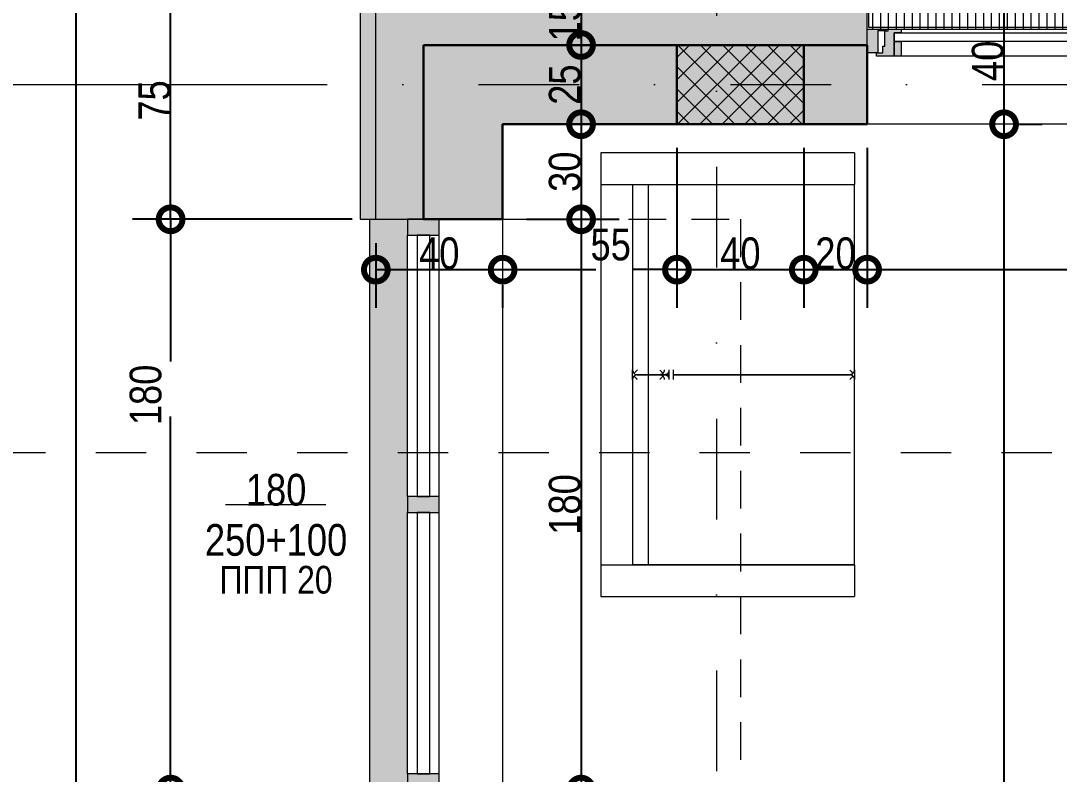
# Model space of a CAD drawing. Header units: centimetres. Extents: x 0 to 25250, y 0 to 2250.
# Drawn here: x 3322 to 3649.7, y 1022.3 to 1260.1 of the extents above; entities that cross this region are included whole.
import ezdxf

# ---------------------------------------------------------------- set-up
doc = ezdxf.new("R2010")
doc.units = ezdxf.units.CM
for name, pattern in [('17-View-1$0$Overhead', [19.84375, 11.90625, -7.9375]), ('18-View-1$0$Dash', [31.75, 15.875, -15.875]), ('18-View-1$0$Dash dot', [79.375, 31.75, -23.8125, 0, -23.8125])]:
    doc.linetypes.add(name, pattern=pattern)
for name, color, linetype, lineweight in [('A-ANNO-DIMS', 7, 'Continuous', 9), ('A-ANNO-NOTE', 7, 'Continuous', 9), ('A-FLOR-OVHD', 7, '17-View-1$0$Overhead', 9), ('A-GLAZ', 7, 'Continuous', 5), ('A-GLAZ-CURT', 7, 'Continuous', 9), ('A-GLAZ-CWMG', 7, 'Continuous', 9), ('A-WALL', 7, 'Continuous', 9), ('A-WALL-FNSH', 7, 'Continuous', 9), ('A-WALL-PATT', 7, 'Continuous', 9), ('G-ANNO-SYMB', 7, 'Continuous', 9), ('I-FURN', 7, 'Continuous', 9), ('P-PIPE', 7, 'Continuous', 9), ('S-COLS', 7, 'Continuous', 9), ('S-GRID', 7, 'Continuous', 9)]:
    doc.layers.add(name, color=color, linetype=linetype, lineweight=lineweight)
doc.styles.add('18-View-1$0$Arial Narrow_1', font='ARIALN.TTF', dxfattribs={"height": 10})
doc.styles.add('18-View-1$0$Arial Narrow_2', font='ARIALN.TTF', dxfattribs={"height": 8.75})
doc.styles.add('18-View-1$0$Arial Narrow_3', font='ARIALN.TTF', dxfattribs={"height": 10})
doc.dimstyles.new('18-View-1$0$TEC_DIM', dxfattribs={"dimscale": 30.48, "dimtxt": 10.23431, "dimasz": 0.492126, "dimexe": 0.393701, "dimexo": 0.246063, "dimgap": 0, "dimtad": 1, "dimdec": 0, "dimzin": 0, "dimdsep": 46, "dimtxsty": '18-View-1$0$Arial Narrow_3', "dimblk1": '18-View-1$0$_DotSmall', "dimblk2": '18-View-1$0$_DotSmall', "dimsah": 1, "dimcen": 0.09, "dimazin": 0, "dimtfac": 1, "dimtdec": 4, "dimtix": 1, "dimtmove": 0, "dimatfit": 3, "dimfxl": 1, "dimtvp": 1, "dimtolj": 1, "dimtzin": 0, "dimarcsym": 2})
doc.dimstyles.new('18-View-1$0$TEC_DIM_2', dxfattribs={"dimscale": 30.48, "dimtxt": 10.23431, "dimasz": 0.492126, "dimexe": 0.393701, "dimexo": 0.246063, "dimgap": 0, "dimtad": 1, "dimdec": 0, "dimzin": 0, "dimdsep": 46, "dimtxsty": '18-View-1$0$Arial Narrow_3', "dimblk1": '18-View-1$0$_DotSmall', "dimblk2": '18-View-1$0$_DotSmall', "dimsah": 1, "dimcen": 0.09, "dimazin": 0, "dimtfac": 1, "dimtdec": 4, "dimtix": 1, "dimtmove": 2, "dimatfit": 3, "dimfxl": 1, "dimtvp": 1, "dimtolj": 1, "dimtzin": 0, "dimarcsym": 2})
doc.dimstyles.new('18-View-1$0$TEC_DIM_3', dxfattribs={"dimscale": 30.48, "dimtxt": 10.23431, "dimasz": 0.492126, "dimexe": 0.393701, "dimexo": 0.246063, "dimgap": 0, "dimtad": 1, "dimdec": 0, "dimzin": 0, "dimdsep": 46, "dimtxsty": '18-View-1$0$Arial Narrow_3', "dimblk1": '18-View-1$0$_DotSmall', "dimblk2": '18-View-1$0$_DotSmall', "dimsah": 1, "dimcen": 0.09, "dimazin": 0, "dimtfac": 1, "dimtdec": 4, "dimtix": 1, "dimtmove": 0, "dimatfit": 3, "dimfxl": 1, "dimtvp": 1, "dimtolj": 1, "dimtzin": 0, "dimarcsym": 2})

# ---------------------------------------------------------------- blocks, each defined once
blk = doc.blocks.new('ЛЕГЛО - ДВОЙНО - 200x200cm-2336722-НИВО 1')
at = {"layer": 'I-FURN'}
for p, q in [((-110.08, 76.56), (-110.08, 36.56)), ((-70.08, 36.56), (-70.08, 76.56)), ((-66.08, 76.56), (-66.08, -123.44)), ((-66.08, 76.56), (-66.08, -123.44)), ((133.92, -123.44), (133.92, 76.56)), ((133.92, 76.56), (133.92, -123.44)), ((137.92, 76.56), (137.92, 36.56)), ((177.92, 36.56), (177.92, 76.56)), ((-63.54, 74.02), (-63.54, -120.9)), ((-63.54, 74.02), (131.38, 74.02)), ((131.38, 74.02), (131.38, -120.9)), ((-58.46, 66.4), (-58.46, 24.82)), ((-58.46, 66.4), (27.57, 66.4)), ((27.57, 66.4), (27.57, 24.82)), ((40.27, 66.4), (40.27, 24.82)), ((40.27, 66.4), (126.3, 66.4)), ((126.3, 66.4), (126.3, 24.82)), ((-110.08, 36.56), (-70.08, 36.56)), ((137.92, 36.56), (177.92, 36.56)), ((131.38, 24.82), (-63.54, 1.98)), ((-58.46, 24.82), (27.57, 24.82)), ((40.27, 24.82), (126.3, 24.82)), ((-63.54, -120.9), (131.38, -120.9)), ((-66.08, -123.44), (133.92, -123.44)), ((-66.08, -123.44), (133.92, -123.44))]:
    blk.add_line(p, q, dxfattribs=at)
blk = doc.blocks.new('Sofa-08 - 140 x 80-1721778-НИВО 1')
at = {"layer": 'I-FURN'}
for p, q in [((70, 40), (-70, 40)), ((-70, 40), (-70, -40)), ((-60, 40), (-60, -40)), ((60, 40), (60, -40)), ((70, -40), (70, 40)), ((-1.5, 30), (-60, 30)), ((-60, 28.5), (-60, 30)), ((-1.5, 30), (1.5, 30)), ((60, 30), (1.5, 30)), ((60, 30), (60, 28.5)), ((-60, 21.44), (-60, 28.5)), ((0, 21.44), (0, 28.5)), ((0, 28.5), (0, 21.44)), ((0, 21.44), (0, 28.5)), ((60, 28.5), (60, 21.44)), ((-60, 25), (-1.5, 25)), ((-1.5, 25), (1.5, 25)), ((1.5, 25), (60, 25)), ((-60, 19.94), (-60, 21.44)), ((-60, 19.59), (-60, 19.94)), ((0, 19.94), (0, 21.44)), ((0, 21.44), (0, 19.94)), ((0, 19.94), (0, 21.44)), ((0, 18.56), (0, 19.94)), ((0, 19.94), (0, 18.56)), ((0, 18.56), (0, 19.94)), ((60, 21.44), (60, 19.94)), ((60, 19.94), (60, 19.59)), ((-60, -40), (-60, 19.59)), ((1.5, 18.56), (-1.5, 18.56)), ((-1.5, 17.06), (1.5, 17.06)), ((0, -38.5), (0, 17.07)), ((0, -38.5), (0, 17.06)), ((0, 17.06), (0, -38.5)), ((60, 19.59), (60, -40)), ((-60, -40), (-70, -40)), ((-60, -40), (-1.5, -40)), ((1.5, -40), (-1.5, -40)), ((1.5, -40), (60, -40)), ((70, -40), (60, -40))]:
    blk.add_line(p, q, dxfattribs=at)
for centre, start, end in [((-1.5, 28.5), 60, 62.6017), ((1.5, 28.5), 117.3983, 120)]:
    blk.add_arc(centre, 1.5, start, end, dxfattribs=at)
for points, knots in [([(-0.44, 29.56), (-0.52, 29.64), (-0.64, 29.74), (-0.81, 29.84), (-0.99, 29.92), (-1.22, 29.98), (-1.41, 30), (-1.5, 30)], [0, 0, 0, 0, 0.25, 0.375, 0.5, 0.75, 1, 1, 1, 1]), ([(-1.5, 28.5), (-1.41, 28.59), (-1.22, 28.78), (-0.99, 29.01), (-0.81, 29.19), (-0.64, 29.36), (-0.52, 29.48), (-0.44, 29.56)], [0, 0, 0, 0, 0.25, 0.5, 0.625, 0.75, 1, 1, 1, 1]), ([(1.5, 30), (1.41, 30), (1.22, 29.98), (0.99, 29.92), (0.81, 29.84), (0.64, 29.74), (0.52, 29.64), (0.44, 29.56)], [0, 0, 0, 0, 0.25, 0.5, 0.625, 0.75, 1, 1, 1, 1]), ([(0.44, 29.56), (0.52, 29.48), (0.64, 29.36), (0.81, 29.19), (0.99, 29.01), (1.22, 28.78), (1.41, 28.59), (1.5, 28.5)], [0, 0, 0, 0, 0.25, 0.375, 0.5, 0.75, 1, 1, 1, 1]), ([(0, 19.94), (0, 19.81), (-0.03, 19.63), (-0.11, 19.39), (-0.18, 19.25), (-0.25, 19.14), (-0.33, 19.04), (-0.41, 18.94), (-0.51, 18.86), (-0.61, 18.78), (-0.75, 18.69), (-0.92, 18.61), (-1.04, 18.57), (-1.09, 18.55)], [0, 0, 0, 0, 0.1666667, 0.25, 0.3333333, 0.375, 0.4166667, 0.5, 0.5416667, 0.5833333, 0.6666667, 0.75, 0.8257197, 0.8257197, 0.8257197, 0.8257197]), ([(1.09, 18.56), (1.03, 18.57), (0.92, 18.61), (0.75, 18.69), (0.61, 18.78), (0.51, 18.86), (0.41, 18.94), (0.31, 19.06), (0.22, 19.19), (0.15, 19.3), (0.1, 19.42), (0.03, 19.63), (0, 19.81), (0, 19.94)], [0.1769059, 0.1769059, 0.1769059, 0.1769059, 0.25, 0.3333333, 0.4166667, 0.4583333, 0.5, 0.5833333, 0.6666667, 0.7083333, 0.75, 0.8333333, 1, 1, 1, 1]), ([(-0.44, -39.56), (-0.52, -39.48), (-0.64, -39.36), (-0.81, -39.19), (-0.99, -39.01), (-1.22, -38.78), (-1.41, -38.59), (-1.5, -38.5)], [0, 0, 0, 0, 0.25, 0.375, 0.5, 0.75, 1, 1, 1, 1]), ([(1.5, -38.5), (1.41, -38.59), (1.22, -38.78), (0.99, -39.01), (0.81, -39.19), (0.64, -39.36), (0.52, -39.48), (0.44, -39.56)], [0, 0, 0, 0, 0.25, 0.5, 0.625, 0.75, 1, 1, 1, 1]), ([(-1.5, -40), (-1.41, -40), (-1.22, -39.98), (-0.99, -39.92), (-0.81, -39.84), (-0.64, -39.74), (-0.52, -39.64), (-0.44, -39.56)], [0, 0, 0, 0, 0.25, 0.5, 0.625, 0.75, 1, 1, 1, 1]), ([(0.44, -39.56), (0.52, -39.64), (0.64, -39.74), (0.81, -39.84), (0.99, -39.92), (1.22, -39.98), (1.41, -40), (1.5, -40)], [0, 0, 0, 0, 0.25, 0.375, 0.5, 0.75, 1, 1, 1, 1])]:
    blk.add_open_spline(points, degree=3, knots=knots, dxfattribs=at)
for points in [[(0, 28.5), (0, 28.63), (-0.03, 28.89), (-0.19, 29.26), (-0.35, 29.47), (-0.44, 29.56)], [(0.44, 29.56), (0.35, 29.47), (0.19, 29.26), (0.03, 28.89), (0, 28.63), (0, 28.5)], [(-0.46, 20.4), (-0.54, 20.48), (-0.7, 20.64), (-0.96, 20.9), (-1.23, 21.17), (-1.41, 21.35), (-1.5, 21.44)], [(-1.5, 19.94), (-1.41, 19.95), (-1.23, 19.97), (-0.96, 20.06), (-0.7, 20.2), (-0.54, 20.33), (-0.46, 20.4)], [(0, 21.44), (0, 21.34), (-0.02, 21.15), (-0.11, 20.87), (-0.26, 20.62), (-0.39, 20.47), (-0.46, 20.4)], [(0.46, 20.4), (0.39, 20.47), (0.26, 20.62), (0.11, 20.87), (0.02, 21.15), (0, 21.34), (0, 21.44)], [(1.5, 21.44), (1.41, 21.35), (1.23, 21.17), (0.96, 20.9), (0.7, 20.64), (0.54, 20.48), (0.46, 20.4)], [(0.46, 20.4), (0.54, 20.33), (0.7, 20.2), (0.96, 20.06), (1.23, 19.97), (1.41, 19.95), (1.5, 19.94)], [(-0.44, -39.56), (-0.37, -39.49), (-0.24, -39.34), (-0.11, -39.08), (-0.02, -38.8), (0, -38.6), (0, -38.5)], [(-0.17, -39.19), (-0.18, -39.21), (-0.19, -39.23), (-0.2, -39.25)], [(-0.05, -38.9), (-0.06, -38.92), (-0.07, -38.94), (-0.07, -38.96)], [(0, -38.5), (0, -38.6), (0.02, -38.8), (0.11, -39.08), (0.24, -39.34), (0.37, -39.49), (0.44, -39.56)], [(0.07, -38.96), (0.07, -38.94), (0.06, -38.92), (0.05, -38.9)], [(0.2, -39.25), (0.19, -39.23), (0.18, -39.21), (0.17, -39.19)], [(-0.35, -39.47), (-0.37, -39.49), (-0.39, -39.51), (-0.41, -39.53)], [(0.41, -39.53), (0.39, -39.51), (0.37, -39.49), (0.35, -39.47)]]:
    blk.add_open_spline(points, degree=3, dxfattribs=at)
blk = doc.blocks.new('TRIPLE - OK_F_OF - T - 15_50-2493722-НИВО 1')
at = {"layer": 'A-GLAZ', "true_color": 0xc0c0c0}
h = blk.add_hatch(color=9, dxfattribs=at)
h.paths.add_polyline_path([(165, -2.5), (161.6, -2.5), (161.6, -9.45), (159.1, -9.45), (159.1, -10), (165, -10), (165, -5)])
h.paths.add_polyline_path([(66.3, -2.5), (63.7, -2.5), (63.7, -9.45), (61.2, -9.45), (61.2, -10), (68.8, -10), (68.8, -9.45), (66.3, -9.45), (66.3, -3.08)])
h.paths.add_polyline_path([(-63.7, -2.5), (-66.3, -2.5), (-66.3, -9.45), (-68.8, -9.45), (-68.8, -10), (-61.2, -10), (-61.2, -9.45), (-63.7, -9.45)])
h.paths.add_polyline_path([(-165, -2.5), (-165, -10), (-159.1, -10), (-159.1, -9.45), (-161.6, -9.45), (-161.6, -2.5)])
h = blk.add_hatch(color=9, dxfattribs=at)
h.paths.add_polyline_path([(162.1, -1.5), (156.5, -1.5), (156.5, -8.9), (154.3, -8.9), (154.3, -10), (158.4, -10), (158.4, -9.45), (159.38, -9.45), (159.38, -4.68), (160.1, -4.68), (160.1, -2.5), (162.1, -2.5)])
h.paths.add_polyline_path([(71.4, -1.5), (65.8, -1.5), (65.8, -2.5), (67.8, -2.5), (67.8, -4.68), (68.52, -4.68), (68.52, -9.45), (69.5, -9.45), (69.5, -10), (73.6, -10), (73.6, -8.9), (71.4, -8.9), (71.4, -3.08)])
h = blk.add_hatch(color=9, dxfattribs=at)
h.paths.add_polyline_path([(156.5, -1.5), (154.3, -1.5), (154.3, -6.1), (156.5, -6.1)])
h.paths.add_polyline_path([(71.4, -1.5), (71.4, -6.1), (73.6, -6.1), (73.6, -1.5)])
at = {"layer": 'A-GLAZ'}
for p, q in [((73.6, -1.5), (154.3, -1.5)), ((154.3, -1.5), (156.5, -1.5)), ((154.3, -6.1), (154.3, -1.5)), ((156.5, -1.5), (156.5, -6.1)), ((156.5, -1.5), (162.1, -1.5)), ((156.5, -8.9), (156.5, -1.5)), ((160.1, -2.5), (160.1, -4.68)), ((162.1, -2.5), (160.1, -2.5)), ((161.6, -2.5), (165, -2.5)), ((161.6, -9.45), (161.6, -2.5)), ((162.1, -1.5), (162.1, -2.5)), ((71.4, -6.1), (156.5, -6.1)), ((156.5, -6.1), (154.3, -6.1)), ((156.5, -6.1), (156.5, -8.9)), ((159.38, -4.68), (159.38, -9.45)), ((160.1, -4.68), (159.38, -4.68)), ((156.5, -8.9), (71.4, -8.9)), ((154.3, -8.9), (156.5, -8.9)), ((154.3, -10), (154.3, -8.9)), ((158.4, -9.45), (158.4, -10)), ((159.38, -9.45), (158.4, -9.45)), ((159.1, -9.45), (161.6, -9.45)), ((159.1, -10), (159.1, -9.45)), ((154.3, -10), (73.6, -10)), ((158.4, -10), (154.3, -10)), ((159.1, -10), (158.4, -10)), ((165, -10), (159.1, -10))]:
    blk.add_line(p, q, dxfattribs=at)
blk = doc.blocks.new('System Panel - Glazed-2432675-НИВО 1')
at = {"layer": 'A-GLAZ-CURT'}
for p, q in [((41.25, 2), (-41.25, 2)), ((-41.25, 2), (-41.25, -2)), ((41.25, -2), (41.25, 2)), ((-41.25, -2), (41.25, -2))]:
    blk.add_line(p, q, dxfattribs=at)
blk = doc.blocks.new('Rectangular Mullion - TEC_DOGRAMA_TERASI_EX-2432546-НИВО 1')
at = {"layer": 'A-GLAZ-CWMG'}
for p, q in [((139.14, -579.09), (139.14, -496.59)), ((149.14, -579.09), (149.14, -496.59))]:
    blk.add_line(p, q, dxfattribs=at)
blk = doc.blocks.new('Rectangular Mullion - TEC_DOGRAMA_TERASI_EX-2432687-НИВО 1')
at = {"layer": 'A-GLAZ-CWMG', "true_color": 0xc0c0c0}
blk.add_hatch(color=9, dxfattribs=at).paths.add_polyline_path([(0, 5), (0, -5), (-5, -5), (-5, 5)])
at = {"layer": 'A-GLAZ-CWMG', "lineweight": 15}
for p, q in [((-5, 5), (0, 5)), ((-5, -5), (-5, 5)), ((0, 5), (0, -5)), ((0, -5), (-5, -5))]:
    blk.add_line(p, q, dxfattribs=at)
blk = doc.blocks.new('Rectangular Mullion - TEC_DOGRAMA_TERASI_EX-2432671-НИВО 1')
at = {"layer": 'A-GLAZ-CWMG', "true_color": 0xc0c0c0}
blk.add_hatch(color=9, dxfattribs=at).paths.add_polyline_path([(-5, 5), (-5, -5), (0, -5), (0, 5)])
at = {"layer": 'A-GLAZ-CWMG', "lineweight": 15}
for p, q in [((0, 5), (-5, 5)), ((-5, 5), (-5, -5)), ((0, -5), (0, 5)), ((-5, -5), (0, -5))]:
    blk.add_line(p, q, dxfattribs=at)
blk = doc.blocks.new('Rectangular Mullion - TEC_DOGRAMA_TERASI_INT-2432662-НИВО 1')
at = {"layer": 'A-GLAZ-CWMG', "true_color": 0xc0c0c0}
blk.add_hatch(color=9, dxfattribs=at).paths.add_polyline_path([(-2.5, 5), (-2.5, -5), (2.5, -5), (2.5, 5)])
at = {"layer": 'A-GLAZ-CWMG', "lineweight": 15}
for p, q in [((2.5, 5), (-2.5, 5)), ((-2.5, 5), (-2.5, -5)), ((2.5, -5), (2.5, 5)), ((-2.5, -5), (2.5, -5))]:
    blk.add_line(p, q, dxfattribs=at)
blk = doc.blocks.new('Entwässerungsrinne Fahrweg - 330-2441895-НИВО 1')
at = {"layer": 'P-PIPE'}
h = blk.add_hatch(dxfattribs=at)
h.set_pattern_fill('FP1_13', color=256, style=0, pattern_type=2)
h.set_pattern_definition([(90, (-449.143, 424.087), (-2.5, 2e-16), [])])
h.paths.add_polyline_path([(154.3, -7.5), (165, -7.5), (165, 2.5), (162.5, 2.5), (162.5, 7.5), (-162.5, 7.5), (-162.5, 2.5), (-165, 2.5), (-165, -7.5), (79.82, -7.5)])
for p, q in [((-164.5, -7), (-164.5, 2.5)), ((164.5, -7), (-164.5, -7))]:
    blk.add_line(p, q, dxfattribs=at)
blk = doc.blocks.new('18-View-1$0$_DotSmall')
at = {"color": 0, "linetype": 'ByBlock', "const_width": 0.5}
blk.add_lwpolyline([(-0.0625, 0, 1), (0.0625, 0, 1)], format="xyb", close=True, dxfattribs=at)
blk = doc.blocks.new('*D2684')
at = {"layer": 'A-ANNO-DIMS', "color": 0, "lineweight": -2, "transparency": 16777216}
for p, q in [((3509.08, 1517.44), (3267.5, 1517.44)), ((3279.5, 432.44), (3279.5, 1517.44)), ((3506.58, 432.44), (3267.5, 432.44))]:
    blk.add_line(p, q, dxfattribs=at)
at = {"layer": 'A-ANNO-DIMS', "color": 0, "lineweight": -2, "transparency": 16777216, "xscale": 15, "yscale": 15, "zscale": 15}
for p, rotation in [((3279.5, 1517.44), 90), ((3279.5, 432.44), 270)]:
    blk.add_blockref('18-View-1$0$_DotSmall', p, dxfattribs=dict(at, rotation=rotation))
at = {"layer": 'A-ANNO-DIMS', "color": 0, "transparency": 16777216, "insert": (3274.39, 974.94), "char_height": 10, "width": 30.4105, "attachment_point": 5, "rotation": 90, "style": '18-View-1$0$Arial Narrow_3'}
blk.add_mtext('\\A1;1085', dxfattribs=at)
blk = doc.blocks.new('*D2687')
at = {"layer": 'A-ANNO-DIMS', "color": 0, "lineweight": -2, "transparency": 16777216}
for p, q in [((3421.58, 1272.44), (3327.55, 1272.44)), ((3339.55, 742.44), (3339.55, 1272.44)), ((3421.58, 742.44), (3327.55, 742.44))]:
    blk.add_line(p, q, dxfattribs=at)
at = {"layer": 'A-ANNO-DIMS', "color": 0, "lineweight": -2, "transparency": 16777216, "xscale": 15, "yscale": 15, "zscale": 15}
for p, rotation in [((3339.55, 1272.44), 90), ((3339.55, 742.44), 270)]:
    blk.add_blockref('18-View-1$0$_DotSmall', p, dxfattribs=dict(at, rotation=rotation))
at = {"layer": 'A-ANNO-DIMS', "color": 0, "transparency": 16777216, "insert": (3334.44, 1007.44), "char_height": 10, "width": 22.8079, "attachment_point": 5, "rotation": 90, "style": '18-View-1$0$Arial Narrow_3'}
blk.add_mtext('\\A1;530', dxfattribs=at)
blk = doc.blocks.new('*D2692')
at = {"layer": 'A-ANNO-DIMS', "color": 0, "lineweight": -2, "transparency": 16777216}
for p, q in [((3426.58, 1197.44), (3357.32, 1197.44)), ((3369.32, 1197.44), (3369.32, 1152.51)), ((3369.32, 1017.44), (3369.32, 1135.19)), ((3426.58, 1017.44), (3357.32, 1017.44))]:
    blk.add_line(p, q, dxfattribs=at)
at = {"layer": 'A-ANNO-DIMS', "color": 0, "lineweight": -2, "transparency": 16777216, "xscale": 15, "yscale": 15, "zscale": 15}
for p, rotation in [((3369.32, 1197.44), 90), ((3369.32, 1017.44), 270)]:
    blk.add_blockref('18-View-1$0$_DotSmall', p, dxfattribs=dict(at, rotation=rotation))
at = {"layer": 'A-ANNO-DIMS', "color": 0, "transparency": 16777216, "insert": (3356.4, 1132.44), "char_height": 10, "width": 22.8079, "attachment_point": 1, "rotation": 90, "line_spacing_factor": 0.974696, "style": '18-View-1$0$Arial Narrow_3'}
blk.add_mtext('\\A1;180', dxfattribs=at)
blk = doc.blocks.new('*D2693')
at = {"layer": 'A-ANNO-DIMS', "color": 0, "lineweight": -2, "transparency": 16777216}
for p, q in [((3421.58, 1272.44), (3357.32, 1272.44)), ((3369.32, 1197.44), (3369.32, 1272.44)), ((3426.58, 1197.44), (3357.32, 1197.44))]:
    blk.add_line(p, q, dxfattribs=at)
at = {"layer": 'A-ANNO-DIMS', "color": 0, "lineweight": -2, "transparency": 16777216, "xscale": 15, "yscale": 15, "zscale": 15}
for p, rotation in [((3369.32, 1272.44), 90), ((3369.32, 1197.44), 270)]:
    blk.add_blockref('18-View-1$0$_DotSmall', p, dxfattribs=dict(at, rotation=rotation))
at = {"layer": 'A-ANNO-DIMS', "color": 0, "transparency": 16777216, "insert": (3364.24, 1234.94), "char_height": 10, "width": 15.2053, "attachment_point": 5, "rotation": 90, "style": '18-View-1$0$Arial Narrow_3'}
blk.add_mtext('\\A1;75', dxfattribs=at)
blk = doc.blocks.new('*D2700')
at = {"layer": 'A-ANNO-DIMS', "color": 0, "lineweight": -2, "transparency": 16777216}
for p, q in [((3632.28, 787.44), (3632.28, 1227.44)), ((3637.13, 1227.44), (3644.28, 1227.44)), ((3637.13, 787.44), (3644.28, 787.44))]:
    blk.add_line(p, q, dxfattribs=at)
at = {"layer": 'A-ANNO-DIMS', "color": 0, "lineweight": -2, "transparency": 16777216, "xscale": 15, "yscale": 15, "zscale": 15}
for p, rotation in [((3632.28, 1227.44), 90), ((3632.28, 787.44), 270)]:
    blk.add_blockref('18-View-1$0$_DotSmall', p, dxfattribs=dict(at, rotation=rotation))
at = {"layer": 'A-ANNO-DIMS', "color": 0, "transparency": 16777216, "insert": (3627.18, 1007.44), "char_height": 10, "width": 22.8079, "attachment_point": 5, "rotation": 90, "style": '18-View-1$0$Arial Narrow_3'}
blk.add_mtext('\\A1;440', dxfattribs=at)
blk = doc.blocks.new('*D2701')
at = {"layer": 'A-ANNO-DIMS', "color": 0, "lineweight": -2, "transparency": 16777216}
for p, q in [((3632.28, 1227.44), (3632.28, 1267.44)), ((3637.13, 1267.44), (3644.28, 1267.44)), ((3637.13, 1227.44), (3644.28, 1227.44))]:
    blk.add_line(p, q, dxfattribs=at)
at = {"layer": 'A-ANNO-DIMS', "color": 0, "lineweight": -2, "transparency": 16777216, "xscale": 15, "yscale": 15, "zscale": 15}
for p, rotation in [((3632.28, 1267.44), 90), ((3632.28, 1227.44), 270)]:
    blk.add_blockref('18-View-1$0$_DotSmall', p, dxfattribs=dict(at, rotation=rotation))
at = {"layer": 'A-ANNO-DIMS', "color": 0, "transparency": 16777216, "insert": (3627.18, 1247.44), "char_height": 10, "width": 15.2053, "attachment_point": 5, "rotation": 90, "style": '18-View-1$0$Arial Narrow_3'}
blk.add_mtext('\\A1;40', dxfattribs=at)
blk = doc.blocks.new('Family1 - Family1-2435591-НИВО 1')
at = {"layer": 'A-ANNO-NOTE'}
blk.add_line((-0.3054, 0), (0.3294, 0), dxfattribs=at)
blk = doc.blocks.new('*D2833')
at = {"layer": 'A-ANNO-DIMS', "color": 0, "lineweight": -2, "transparency": 16777216}
for p, q in [((3493.99, 1267.44), (3486.83, 1267.44)), ((3498.83, 1267.44), (3498.83, 1252.44)), ((3493.99, 1252.44), (3486.83, 1252.44))]:
    blk.add_line(p, q, dxfattribs=at)
at = {"layer": 'A-ANNO-DIMS', "color": 0, "lineweight": -2, "transparency": 16777216, "xscale": 15, "yscale": 15, "zscale": 15}
for p, rotation in [((3498.83, 1267.44), 90), ((3498.83, 1252.44), 270)]:
    blk.add_blockref('18-View-1$0$_DotSmall', p, dxfattribs=dict(at, rotation=rotation))
at = {"layer": 'A-ANNO-DIMS', "color": 0, "transparency": 16777216, "insert": (3493.73, 1259.94), "char_height": 10, "width": 15.2053, "attachment_point": 5, "rotation": 90, "style": '18-View-1$0$Arial Narrow_3'}
blk.add_mtext('\\A1;15', dxfattribs=at)
blk = doc.blocks.new('*D2834')
at = {"layer": 'A-ANNO-DIMS', "color": 0, "lineweight": -2, "transparency": 16777216}
for p, q in [((3493.99, 1252.44), (3486.83, 1252.44)), ((3498.83, 1252.44), (3498.83, 1227.44)), ((3493.99, 1227.44), (3486.83, 1227.44))]:
    blk.add_line(p, q, dxfattribs=at)
at = {"layer": 'A-ANNO-DIMS', "color": 0, "lineweight": -2, "transparency": 16777216, "xscale": 15, "yscale": 15, "zscale": 15}
for p, rotation in [((3498.83, 1252.44), 90), ((3498.83, 1227.44), 270)]:
    blk.add_blockref('18-View-1$0$_DotSmall', p, dxfattribs=dict(at, rotation=rotation))
at = {"layer": 'A-ANNO-DIMS', "color": 0, "transparency": 16777216, "insert": (3493.73, 1239.94), "char_height": 10, "width": 15.2053, "attachment_point": 5, "rotation": 90, "style": '18-View-1$0$Arial Narrow_3'}
blk.add_mtext('\\A1;25', dxfattribs=at)
blk = doc.blocks.new('*D2835')
at = {"layer": 'A-ANNO-DIMS', "color": 0, "lineweight": -2, "transparency": 16777216}
for p, q in [((3493.99, 1227.44), (3486.83, 1227.44)), ((3498.83, 1227.44), (3498.83, 1197.44)), ((3481.58, 1197.44), (3510.83, 1197.44))]:
    blk.add_line(p, q, dxfattribs=at)
at = {"layer": 'A-ANNO-DIMS', "color": 0, "lineweight": -2, "transparency": 16777216, "xscale": 15, "yscale": 15, "zscale": 15}
for p, rotation in [((3498.83, 1227.44), 90), ((3498.83, 1197.44), 270)]:
    blk.add_blockref('18-View-1$0$_DotSmall', p, dxfattribs=dict(at, rotation=rotation))
at = {"layer": 'A-ANNO-DIMS', "color": 0, "transparency": 16777216, "insert": (3493.73, 1212.44), "char_height": 10, "width": 15.2053, "attachment_point": 5, "rotation": 90, "style": '18-View-1$0$Arial Narrow_3'}
blk.add_mtext('\\A1;30', dxfattribs=at)
blk = doc.blocks.new('*D2836')
at = {"layer": 'A-ANNO-DIMS', "color": 0, "lineweight": -2, "transparency": 16777216}
for p, q in [((3481.58, 1197.44), (3510.83, 1197.44)), ((3498.83, 1197.44), (3498.83, 1017.44)), ((3481.58, 1017.44), (3510.83, 1017.44))]:
    blk.add_line(p, q, dxfattribs=at)
at = {"layer": 'A-ANNO-DIMS', "color": 0, "lineweight": -2, "transparency": 16777216, "xscale": 15, "yscale": 15, "zscale": 15}
for p, rotation in [((3498.83, 1197.44), 90), ((3498.83, 1017.44), 270)]:
    blk.add_blockref('18-View-1$0$_DotSmall', p, dxfattribs=dict(at, rotation=rotation))
at = {"layer": 'A-ANNO-DIMS', "color": 0, "transparency": 16777216, "insert": (3493.73, 1107.44), "char_height": 10, "width": 22.8079, "attachment_point": 5, "rotation": 90, "style": '18-View-1$0$Arial Narrow_3'}
blk.add_mtext('\\A1;180', dxfattribs=at)
blk = doc.blocks.new('*D2874')
at = {"layer": 'A-ANNO-DIMS', "color": 0, "lineweight": -2, "transparency": 16777216}
for p, q in [((3434.08, 1189.94), (3434.08, 1169.54)), ((3434.08, 1181.54), (3474.08, 1181.54)), ((3474.08, 1176.69), (3474.08, 1169.54))]:
    blk.add_line(p, q, dxfattribs=at)
at = {"layer": 'A-ANNO-DIMS', "color": 0, "lineweight": -2, "transparency": 16777216, "xscale": 15, "yscale": 15, "zscale": 15, "rotation": 180}
blk.add_blockref('18-View-1$0$_DotSmall', (3434.08, 1181.54), dxfattribs=at)
at = {"layer": 'A-ANNO-DIMS', "color": 0, "lineweight": -2, "transparency": 16777216, "xscale": 15, "yscale": 15, "zscale": 15}
blk.add_blockref('18-View-1$0$_DotSmall', (3474.08, 1181.54), dxfattribs=at)
at = {"layer": 'A-ANNO-DIMS', "color": 0, "transparency": 16777216, "insert": (3454.08, 1186.65), "char_height": 10, "width": 15.2053, "attachment_point": 5, "style": '18-View-1$0$Arial Narrow_3'}
blk.add_mtext('\\A1;40', dxfattribs=at)
blk = doc.blocks.new('*D2875')
at = {"layer": 'A-ANNO-DIMS', "color": 0, "lineweight": -2, "transparency": 16777216}
for p, q in [((3529.08, 1219.94), (3529.08, 1169.54)), ((3474.08, 1181.54), (3503.5, 1181.54)), ((3529.08, 1181.54), (3515.3, 1181.54)), ((3474.08, 1176.69), (3474.08, 1169.54))]:
    blk.add_line(p, q, dxfattribs=at)
at = {"layer": 'A-ANNO-DIMS', "color": 0, "lineweight": -2, "transparency": 16777216, "xscale": 15, "yscale": 15, "zscale": 15, "rotation": 180}
blk.add_blockref('18-View-1$0$_DotSmall', (3474.08, 1181.54), dxfattribs=at)
at = {"layer": 'A-ANNO-DIMS', "color": 0, "lineweight": -2, "transparency": 16777216, "xscale": 15, "yscale": 15, "zscale": 15}
blk.add_blockref('18-View-1$0$_DotSmall', (3529.08, 1181.54), dxfattribs=at)
at = {"layer": 'A-ANNO-DIMS', "color": 0, "transparency": 16777216, "insert": (3501.8, 1194.47), "char_height": 10, "width": 15.2053, "attachment_point": 1, "line_spacing_factor": 0.974696, "style": '18-View-1$0$Arial Narrow_3'}
blk.add_mtext('\\A1;55', dxfattribs=at)
blk = doc.blocks.new('*D2876')
at = {"layer": 'A-ANNO-DIMS', "color": 0, "lineweight": -2, "transparency": 16777216}
for p, q in [((3529.08, 1219.94), (3529.08, 1169.54)), ((3569.08, 1219.94), (3569.08, 1169.54)), ((3529.08, 1181.54), (3569.08, 1181.54))]:
    blk.add_line(p, q, dxfattribs=at)
at = {"layer": 'A-ANNO-DIMS', "color": 0, "lineweight": -2, "transparency": 16777216, "xscale": 15, "yscale": 15, "zscale": 15, "rotation": 180}
blk.add_blockref('18-View-1$0$_DotSmall', (3529.08, 1181.54), dxfattribs=at)
at = {"layer": 'A-ANNO-DIMS', "color": 0, "lineweight": -2, "transparency": 16777216, "xscale": 15, "yscale": 15, "zscale": 15}
blk.add_blockref('18-View-1$0$_DotSmall', (3569.08, 1181.54), dxfattribs=at)
at = {"layer": 'A-ANNO-DIMS', "color": 0, "transparency": 16777216, "insert": (3549.08, 1186.65), "char_height": 10, "width": 15.2053, "attachment_point": 5, "style": '18-View-1$0$Arial Narrow_3'}
blk.add_mtext('\\A1;40', dxfattribs=at)
blk = doc.blocks.new('*D2877')
at = {"layer": 'A-ANNO-DIMS', "color": 0, "lineweight": -2, "transparency": 16777216}
for p, q in [((3569.08, 1219.94), (3569.08, 1169.54)), ((3589.08, 1219.94), (3589.08, 1169.54)), ((3569.08, 1181.54), (3589.08, 1181.54))]:
    blk.add_line(p, q, dxfattribs=at)
at = {"layer": 'A-ANNO-DIMS', "color": 0, "lineweight": -2, "transparency": 16777216, "xscale": 15, "yscale": 15, "zscale": 15, "rotation": 180}
blk.add_blockref('18-View-1$0$_DotSmall', (3569.08, 1181.54), dxfattribs=at)
at = {"layer": 'A-ANNO-DIMS', "color": 0, "lineweight": -2, "transparency": 16777216, "xscale": 15, "yscale": 15, "zscale": 15}
blk.add_blockref('18-View-1$0$_DotSmall', (3589.08, 1181.54), dxfattribs=at)
at = {"layer": 'A-ANNO-DIMS', "color": 0, "transparency": 16777216, "insert": (3579.08, 1186.65), "char_height": 10, "width": 15.2053, "attachment_point": 5, "style": '18-View-1$0$Arial Narrow_3'}
blk.add_mtext('\\A1;20', dxfattribs=at)
blk = doc.blocks.new('*D2878')
at = {"layer": 'A-ANNO-DIMS', "color": 0, "lineweight": -2, "transparency": 16777216}
for p, q in [((3589.08, 1219.94), (3589.08, 1169.54)), ((3919.08, 1219.94), (3919.08, 1169.54)), ((3589.08, 1181.54), (3919.08, 1181.54))]:
    blk.add_line(p, q, dxfattribs=at)
at = {"layer": 'A-ANNO-DIMS', "color": 0, "lineweight": -2, "transparency": 16777216, "xscale": 15, "yscale": 15, "zscale": 15, "rotation": 180}
blk.add_blockref('18-View-1$0$_DotSmall', (3589.08, 1181.54), dxfattribs=at)
at = {"layer": 'A-ANNO-DIMS', "color": 0, "lineweight": -2, "transparency": 16777216, "xscale": 15, "yscale": 15, "zscale": 15}
blk.add_blockref('18-View-1$0$_DotSmall', (3919.08, 1181.54), dxfattribs=at)
at = {"layer": 'A-ANNO-DIMS', "color": 0, "transparency": 16777216, "insert": (3754.08, 1186.65), "char_height": 10, "width": 22.8079, "attachment_point": 5, "style": '18-View-1$0$Arial Narrow_3'}
blk.add_mtext('\\A1;330', dxfattribs=at)

msp = doc.modelspace()

# ---------------------------------------------------------------- hatches: boundary and pattern name
at = {"layer": 'A-WALL-PATT', "true_color": 0xc0c0c0}
msp.add_hatch(color=9, dxfattribs=at).paths.add_polyline_path([(3434.08, 1197.44), (3434.08, 1272.44), (3429.08, 1272.44), (3429.08, 1197.44)])
at = {"layer": 'A-WALL-PATT', "true_color": 0xffff80}
msp.add_hatch(color=51, dxfattribs=at).paths.add_polyline_path([(3530.08, 1252.44), (3530.08, 1267.44), (3434.08, 1267.44), (3434.08, 1252.44), (3519.38, 1252.44)])
h = msp.add_hatch(color=51, dxfattribs=at)
h.paths.add_polyline_path([(4014.08, 1252.44), (4014.08, 1267.44), (3919.08, 1267.44), (3919.08, 1252.44), (3989.08, 1252.44)])
h.paths.add_polyline_path([(3571.8, 1252.44), (3589.08, 1252.44), (3589.08, 1267.44), (3530.08, 1267.44), (3530.08, 1252.44)])
at = {"layer": 'A-WALL-PATT', "lineweight": 5, "true_color": 0xffff80}
h = msp.add_hatch(color=51, dxfattribs=at)
h.paths.add_polyline_path([(3449.08, 762.44), (3449.08, 1017.44), (3434.08, 1017.44), (3434.08, 762.44)])
h.paths.add_polyline_path([(3449.08, 1197.44), (3449.08, 1252.44), (3434.08, 1252.44), (3434.08, 1197.44)])
at = {"layer": 'A-WALL-PATT', "lineweight": 5, "true_color": 0x808080}
msp.add_hatch(color=8, dxfattribs=at).paths.add_polyline_path([(3449.08, 1227.44), (3530.08, 1227.44), (3530.08, 1252.44), (3449.08, 1252.44)])
h = msp.add_hatch(color=8, dxfattribs=at)
h.paths.add_polyline_path([(3938.75, 1227.44), (3989.08, 1227.44), (3989.08, 1252.44), (3919.08, 1252.44), (3919.08, 1227.44)])
h.paths.add_polyline_path([(3589.08, 1227.44), (3589.08, 1252.44), (3530.08, 1252.44), (3530.08, 1227.44), (3571.8, 1227.44)])
at = {"layer": 'A-WALL-PATT', "true_color": 0x808080}
h = msp.add_hatch(color=8, dxfattribs=at)
h.paths.add_polyline_path([(3474.08, 787.44), (3474.08, 992.44), (3449.08, 992.44), (3449.08, 787.44)])
h.paths.add_polyline_path([(3474.08, 1197.44), (3474.08, 1227.44), (3449.08, 1227.44), (3449.08, 1197.44)])
at = {"layer": 'A-WALL-PATT', "lineweight": 5, "true_color": 0xebebeb}
msp.add_hatch(color=7, dxfattribs=at).paths.add_polyline_path([(3434.08, 1017.44), (3444.08, 1017.44), (3444.08, 1197.44), (3432.08, 1197.44), (3432.08, 1017.44)])
at = {"layer": 'S-COLS'}
h = msp.add_hatch(dxfattribs=at)
h.set_pattern_fill('FP1_11', color=256, style=0, pattern_type=2)
h.set_pattern_definition([(45, (3304.9383, 1689.0286), (-3.535534, 3.535534), []), (135, (3304.9383, 1689.0286), (-3.535534, -3.535534), [])])
h.paths.add_polyline_path([(3569.08, 1227.44), (3569.08, 1252.44), (3529.08, 1252.44), (3529.08, 1227.44)])

# ---------------------------------------------------------------- linework, layer by layer
at = {"layer": 'A-FLOR-OVHD'}
for p, q in [((3474.08, 1197.44), (3549.08, 1197.44)), ((3549.08, 1197.44), (3549.08, 1017.44))]:
    msp.add_line(p, q, dxfattribs=at)
at = {"layer": 'A-WALL'}
for p, q in [((3589.08, 1252.44), (3589.08, 1267.44)), ((3919.08, 1227.44), (3589.08, 1227.44)), ((3432.08, 1197.44), (3432.08, 1017.44)), ((3434.08, 1197.44), (3449.08, 1197.44)), ((3474.08, 1197.44), (3474.08, 1017.44))]:
    msp.add_line(p, q, dxfattribs=at)
at = {"layer": 'A-WALL', "lineweight": 30}
for p, q in [((3449.08, 1252.44), (3449.08, 1197.44)), ((3449.08, 1252.44), (3589.08, 1252.44)), ((3589.08, 1227.44), (3589.08, 1252.44)), ((3474.08, 1227.44), (3589.08, 1227.44)), ((3474.08, 1197.44), (3474.08, 1227.44)), ((3449.08, 1197.44), (3474.08, 1197.44))]:
    msp.add_line(p, q, dxfattribs=at)
at = {"layer": 'A-WALL-FNSH'}
for p, q in [((3429.08, 1272.44), (3429.08, 1197.44)), ((3434.08, 1197.44), (3434.08, 1267.44)), ((3429.08, 1197.44), (3434.08, 1197.44))]:
    msp.add_line(p, q, dxfattribs=at)
at = {"layer": 'G-ANNO-SYMB', "linetype": '18-View-1$0$Dash', "lineweight": 18}
msp.add_line((3250.49, 1123.79), (5289.49, 1123.79), dxfattribs=at)
at = {"layer": 'S-COLS', "lineweight": 30}
for p, q in [((3569.08, 1252.44), (3529.08, 1252.44)), ((3529.08, 1252.44), (3529.08, 1227.44)), ((3569.08, 1227.44), (3569.08, 1252.44)), ((3529.08, 1227.44), (3569.08, 1227.44))]:
    msp.add_line(p, q, dxfattribs=at)
at = {"layer": 'S-GRID', "color": 1, "linetype": '18-View-1$0$Dash dot', "lineweight": 18, "true_color": 0xff0000}
for p, q in [((3541.58, 1849.76), (3541.58, 378.11)), ((3386.99, 1239.94), (3937.68, 1239.94))]:
    msp.add_line(p, q, dxfattribs=at)
at = {"layer": 'S-GRID', "color": 1, "lineweight": 18, "true_color": 0xff0000}
msp.add_line((3261.99, 1239.94), (3386.99, 1239.94), dxfattribs=at)

# ---------------------------------------------------------------- block references
at = {"layer": 'A-ANNO-NOTE', "xscale": 50, "yscale": 50, "zscale": 50}
msp.add_blockref('Family1 - Family1-2435591-НИВО 1', (3401.87, 1107.43), dxfattribs=at)
at = {"layer": 'A-GLAZ', "rotation": 180}
msp.add_blockref('TRIPLE - OK_F_OF - T - 15_50-2493722-НИВО 1', (3754.08, 1247.44), dxfattribs=at)
at = {"layer": 'A-GLAZ-CURT', "rotation": 90.00000000000445}
for p in [(3449.08, 1151.19), (3449.08, 1063.69)]:
    msp.add_blockref('System Panel - Glazed-2432675-НИВО 1', p, dxfattribs=at)
at = {"layer": 'A-GLAZ-CWMG', "rotation": 90.00000000000445}
for name, p in [('Rectangular Mullion - TEC_DOGRAMA_TERASI_EX-2432671-НИВО 1', (3449.08, 1197.44)), ('Rectangular Mullion - TEC_DOGRAMA_TERASI_INT-2432662-НИВО 1', (3449.08, 1107.44))]:
    msp.add_blockref(name, p, dxfattribs=at)
at = {"layer": 'A-GLAZ-CWMG'}
for p in [(3304.94, 1689.03), (3304.94, 1601.53)]:
    msp.add_blockref('Rectangular Mullion - TEC_DOGRAMA_TERASI_EX-2432546-НИВО 1', p, dxfattribs=at)
at = {"layer": 'A-GLAZ-CWMG', "extrusion": (0, 0, -1), "rotation": 269.9999999999955}
msp.add_blockref('Rectangular Mullion - TEC_DOGRAMA_TERASI_EX-2432687-НИВО 1', (-3449.08, 1017.44), dxfattribs=at)
at = {"layer": 'I-FURN'}
for name, p, rotation in [('Sofa-08 - 140 x 80-1721778-НИВО 1', (3545.08, 1148.38), 90.00000000000017), ('ЛЕГЛО - ДВОЙНО - 200x200cm-2336722-НИВО 1', (3789, 1009), 180)]:
    msp.add_blockref(name, p, dxfattribs=dict(at, rotation=rotation))
at = {"layer": 'P-PIPE'}
msp.add_blockref('Entwässerungsrinne Fahrweg - 330-2441895-НИВО 1', (3754.08, 1264.94), dxfattribs=at)

# ---------------------------------------------------------------- texts
at = {"layer": 'A-ANNO-NOTE', "attachment_point": 5, "line_spacing_factor": 0.949189}
for s, insert, char_height, width, style in [('\\pt63.5,127,190.5,254,317.5,381,444.5,508,571.5,635,698.5,762,825.5,889,952.5,1016,1079.5,1143,1206.5,1270,1333.5,1397,1460.5,1524,1587.5,1651,1714.5,1778,1841.5,1905,1968.5,2032;180\\P250+100', (3402.6, 1104.09), 10, 46.95, '18-View-1$0$Arial Narrow_1'), ('\\pt63.49997,127.00004,190.50001,253.99999,317.49996,381.00002,444.5,507.99997,571.50004,635.00001,698.49999,761.99996,825.50002,889,952.49997,1016.00004,1079.50001,1142.99999,1206.49996,1270.00003,1333.5,1396.99998,1460.50004,1524.00001,1587.49999,1650.99996,1714.50003,1778,1841.49998,1905.00004,1968.50001,2031.99999;{\\fArial Narrow|b0|i0|c204|p34;ППП }20', (3402.58, 1083.61), 8.75, 36.05, '18-View-1$0$Arial Narrow_2')]:
    msp.add_mtext(s, dxfattribs=dict(at, insert=insert, char_height=char_height, width=width, style=style))

# ---------------------------------------------------------------- dimensions: what is measured, and where the dimension line sits
at = {"layer": 'A-ANNO-DIMS'}
for base, p1, p2, override, picture, middle in [((3279.5, 1517.44), (3514.08, 432.44), (3516.58, 1517.44), {"dimpost": '<>', "dimfxl": 1085.00288}, '*D2684', (3274.39, 974.94)), ((3339.55, 1272.44), (3429.08, 742.44), (3429.08, 1272.44), {"dimpost": '<>', "dimfxl": 530}, '*D2687', (3334.44, 1007.44)), ((3369.32, 1272.44), (3434.08, 1197.44), (3429.08, 1272.44), {"dimpost": '<>', "dimfxl": 75.166482}, '*D2693', (3364.24, 1234.94)), ((3498.83, 1252.44), (3501.49, 1267.44), (3501.49, 1252.44), {"dimpost": '<>', "dimfxl": 15}, '*D2833', (3493.73, 1259.94)), ((3632.28, 1267.44), (3629.63, 1227.44), (3629.63, 1267.44), {"dimpost": '<>', "dimfxl": 40}, '*D2701', (3627.18, 1247.44)), ((3498.83, 1227.44), (3501.49, 1252.44), (3501.49, 1227.44), {"dimpost": '<>', "dimfxl": 25}, '*D2834', (3493.73, 1239.94)), ((3498.83, 1197.44), (3501.49, 1227.44), (3474.08, 1197.44), {"dimpost": '<>', "dimfxl": 40.632209}, '*D2835', (3493.73, 1212.44)), ((3632.28, 1227.44), (3629.63, 787.44), (3629.63, 1227.44), {"dimpost": '<>', "dimfxl": 440}, '*D2700', (3627.18, 1007.44)), ((3498.83, 1017.44), (3474.08, 1197.44), (3474.08, 1017.44), {"dimpost": '<>', "dimfxl": 180}, '*D2836', (3493.73, 1107.44))]:
    dim = msp.add_linear_dim(base=base, p1=p1, p2=p2, angle=90, dimstyle='18-View-1$0$TEC_DIM', override=override, dxfattribs=at)
    dim.commit()
    dim.dimension.update_dxf_attribs({"geometry": picture, "text_midpoint": middle})
dim = msp.add_linear_dim(base=(3529.08, 1181.54), p1=(3474.08, 1184.19), p2=(3529.08, 1227.44), dimstyle='18-View-1$0$TEC_DIM_2', override={"dimpost": '<>', "dimfxl": 69.966722}, dxfattribs=at)
dim.commit()
dim.dimension.update_dxf_attribs({"geometry": '*D2875', "text_midpoint": (3509.4, 1187.8), "dimtype": 160})
for base, p1, p2, override, picture, middle in [((3569.08, 1181.54), (3529.08, 1227.44), (3569.08, 1227.44), {"dimpost": '<>', "dimfxl": 40}, '*D2876', (3549.08, 1186.65)), ((3589.08, 1181.54), (3569.08, 1227.44), (3589.08, 1227.44), {"dimpost": '<>', "dimfxl": 20}, '*D2877', (3579.08, 1186.65)), ((3919.08, 1181.54), (3589.08, 1227.44), (3919.08, 1227.44), {"dimpost": '<>', "dimfxl": 330}, '*D2878', (3754.08, 1186.65)), ((3474.08, 1181.54), (3434.08, 1197.44), (3474.08, 1184.19), {"dimpost": '<>', "dimfxl": 42.136623}, '*D2874', (3454.08, 1186.65))]:
    dim = msp.add_linear_dim(base=base, p1=p1, p2=p2, dimstyle='18-View-1$0$TEC_DIM_3', override=override, dxfattribs=at)
    dim.commit()
    dim.dimension.update_dxf_attribs({"geometry": picture, "text_midpoint": middle})
dim = msp.add_linear_dim(base=(3369.32, 1197.44), p1=(3434.08, 1017.44), p2=(3434.08, 1197.44), angle=90, dimstyle='18-View-1$0$TEC_DIM_2', override={"dimpost": '<>', "dimfxl": 180}, dxfattribs=at)
dim.commit()
dim.dimension.update_dxf_attribs({"geometry": '*D2692', "text_midpoint": (3363.07, 1143.85), "dimtype": 160, "text_rotation": 90})

doc.saveas('drawing.dxf')
